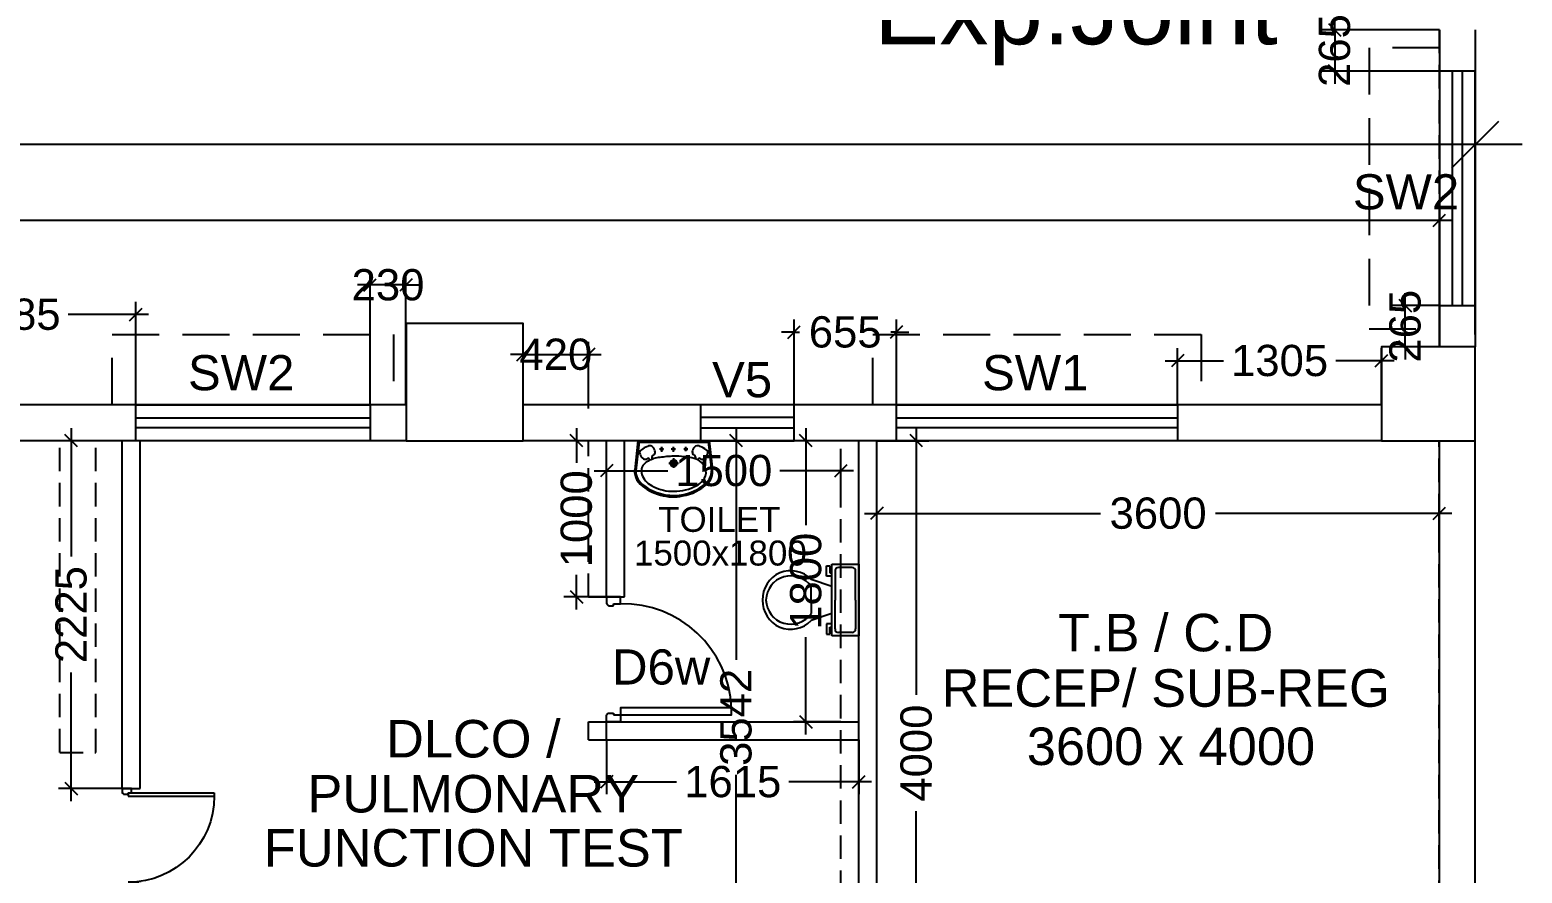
# Model space of a CAD drawing. Extents: x 6345096 to 6738923, y -6490958 to -6305885.
# Drawn here: x 6563708 to 6573260, y -6422412 to -6417014 of the extents above; entities that cross this region are included whole.
import ezdxf
from ezdxf.enums import TextEntityAlignment as Align

# ---------------------------------------------------------------- set-up
doc = ezdxf.new("R2010")
doc.units = 0
doc.header["$LTSCALE"] = 600
doc.header["$MEASUREMENT"] = 0
doc.header["$PDMODE"] = 35
doc.linetypes.add('DASHED', pattern=[0.75, 0.5, -0.25])
doc.linetypes.add('HIDDEN', pattern=[0.375, 0.25, -0.125])
doc.layers.get('0').update_dxf_attribs({"linetype": 'CONTINUOUS'})
doc.layers.get('Defpoints').update_dxf_attribs({"linetype": 'CONTINUOUS'})
for name, color, linetype in [('chajja', 7, 'CONTINUOUS'), ('DIM-TEXT', 8, 'CONTINUOUS'), ('DOOR', 32, 'CONTINUOUS'), ('Exp.Joint', 104, 'CONTINUOUS'), ('HS', 251, 'CONTINUOUS'), ('joinery', 7, 'CONTINUOUS'), ('LA-column', 3, 'CONTINUOUS'), ('REVISIONS', 6, 'CONTINUOUS'), ('Room Dim', 1, 'CONTINUOUS'), ('TEXT', 6, 'CONTINUOUS'), ('Toi-Euip', 8, 'CONTINUOUS'), ('toi-fix', 46, 'CONTINUOUS'), ('Walls', 7, 'CONTINUOUS'), ('WIN', 151, 'CONTINUOUS'), ('Working Dim', 5, 'CONTINUOUS')]:
    doc.layers.add(name, color=color, linetype=linetype)
doc.styles.add('ari', font='arial.ttf')
doc.styles.add('ARIAL', font='arial.ttf')
doc.styles.add('RT', font='romant.shx')
doc.dimstyles.new('int. dim', dxfattribs={"dimtxt": 200, "dimasz": 80, "dimexe": 80, "dimexo": 0, "dimgap": 70, "dimtad": 0, "dimdec": 0, "dimzin": 12, "dimdsep": 46, "dimtxsty": 'ari', "dimblk": 'OBLIQUE', "dimcen": 2, "dimdle": 80, "dimclrd": 256, "dimclre": 256, "dimclrt": 6, "dimadec": 0, "dimazin": 0, "dimtfac": 1, "dimtdec": 0, "dimtix": 1, "dimtmove": 2, "dimatfit": 3, "dimfxl": 1, "dimtolj": 1, "dimtzin": 0, "dimlwd": -1, "dimlwe": -1, "dimarcsym": 0})
doc.dimstyles.new('TEXT', dxfattribs={"dimscale": 0, "dimtxt": 600, "dimasz": 300, "dimexe": 300, "dimexo": 30, "dimgap": 50, "dimtad": 0, "dimdec": 0, "dimzin": 0, "dimdsep": 46, "dimtxsty": 'RT', "dimblk": 'OBLIQUE', "dimcen": 0.09, "dimdle": 300, "dimclrd": 256, "dimclre": 256, "dimclrt": 170, "dimadec": 0, "dimazin": 0, "dimtfac": 1, "dimtdec": 0, "dimtofl": 0, "dimtmove": 2, "dimatfit": 3, "dimfxl": 1, "dimfrac": 2, "dimtolj": 1, "dimtzin": 0, "dimlwd": -1, "dimlwe": -1, "dimarcsym": 0})

# ---------------------------------------------------------------- blocks, each defined once
blk = doc.blocks.new('_Oblique')
at = {"color": 0, "linetype": 'ByBlock', "lineweight": -2}
blk.add_line((-0.5, -0.5), (0.5, 0.5), dxfattribs=at)
blk = doc.blocks.new('*D258')
at = {"layer": 'Defpoints', "color": 0, "linetype": 'Continuous', "transparency": 16777216}
for p in [(6572959.3, -6417748.1), (6531899.4, -6418433.8, -2.1), (6572959.3, -6418963.8, -0.3)]:
    blk.add_point(p, dxfattribs=at)
at = {"layer": 'DIM-TEXT', "transparency": 16777216}
for p, q in [((6531899.4, -6418433.8), (6531899.4, -6417448.1)), ((6572959.3, -6418963.8), (6572959.3, -6417448.1)), ((6531599.4, -6417748.1), (6548138.2, -6417748.1)), ((6573259.3, -6417748.1), (6556720.5, -6417748.1))]:
    blk.add_line(p, q, dxfattribs=at)
at = {"layer": 'DIM-TEXT', "linetype": 'Continuous', "transparency": 16777216, "xscale": 300, "yscale": 300, "zscale": 300, "rotation": 180}
blk.add_blockref('_Oblique', (6531899.4, -6417748.1), dxfattribs=at)
at = {"layer": 'DIM-TEXT', "linetype": 'Continuous', "transparency": 16777216, "xscale": 300, "yscale": 300, "zscale": 300}
blk.add_blockref('_Oblique', (6572959.3, -6417748.1), dxfattribs=at)
at = {"layer": 'DIM-TEXT', "color": 170, "linetype": 'Continuous', "transparency": 16777216, "insert": (6552429.4, -6417748.1), "char_height": 750, "attachment_point": 5, "style": 'ari'}
blk.add_mtext('\\A1;{\\H1.067x;OPD - T.B. / C.D.}', dxfattribs=at)
blk = doc.blocks.new('*D262')
at = {"layer": 'Defpoints', "color": 0, "linetype": 'Continuous', "transparency": 16777216}
for p in [(6572959.5, -6413895.7, 5.8), (6532049.4, -6414394.7, -1), (6572959.5, -6415772.4)]:
    blk.add_point(p, dxfattribs=at)
at = {"layer": 'DIM-TEXT', "transparency": 16777216}
for p, q in [((6572959.5, -6413895.7), (6572959.5, -6416072.4)), ((6532049.4, -6414394.7), (6532049.4, -6416072.4)), ((6531749.4, -6415772.4), (6537340.4, -6415772.4)), ((6573259.5, -6415772.4), (6570917.2, -6415772.4))]:
    blk.add_line(p, q, dxfattribs=at)
at = {"layer": 'DIM-TEXT', "linetype": 'Continuous', "transparency": 16777216, "xscale": 300, "yscale": 300, "zscale": 300, "rotation": 180}
blk.add_blockref('_Oblique', (6532049.4, -6415772.4), dxfattribs=at)
at = {"layer": 'DIM-TEXT', "linetype": 'Continuous', "transparency": 16777216, "xscale": 300, "yscale": 300, "zscale": 300}
blk.add_blockref('_Oblique', (6572959.5, -6415772.4), dxfattribs=at)
at = {"layer": 'DIM-TEXT', "color": 170, "linetype": 'Continuous', "transparency": 16777216, "insert": (6554128.8, -6415995.2), "char_height": 750, "attachment_point": 5, "style": 'ari'}
blk.add_mtext('\\A1;{\\H1.067x;RADIOLOGY (X-RAY,FLUOROSCOPY & ULTRASOUND ROOMS)}', dxfattribs=at)
blk = doc.blocks.new('Z$W@#1841')
at = {"layer": 'DOOR'}
for p, q in [((-268, -167), (-317, -167)), ((-317, -167), (-317, -267)), ((-268, -218), (-268, -167)), ((533, -218), (533, -167)), ((533, -167), (583, -167)), ((583, -167), (583, -267)), ((-317, -267), (-268, -267)), ((-254, -218), (-268, -218)), ((-268, -267), (-268, -265)), ((-254, -254), (-256, -254)), ((-254, -254), (-254, -218)), ((519, -254), (519, -218)), ((519, -218), (533, -218)), ((519, -254), (522, -254)), ((533, -267), (533, -265)), ((583, -267), (533, -267))]:
    blk.add_line(p, q, dxfattribs=at)
blk.add_lwpolyline([(482, 633), (482, -167), (533, -167), (533, 633)], close=True, dxfattribs=at)
at = {"layer": 'DOOR', "color": 145}
blk.add_arc((518, -152), 786, 92.6177, 181.1129, dxfattribs=at)
at = {"layer": 'DOOR'}
for centre, start, end in [((-268, -254), 270, 0), ((533, -254), 180, 270)]:
    blk.add_arc(centre, 11.2, start, end, dxfattribs=at)
blk = doc.blocks.new('A$C70ED7303')
at = {"layer": 'toi-fix', "color": 8}
for p, q in [((0, 0), (229, 0)), ((229, 0), (229, -174.4)), ((-229, 0), (0, 0)), ((-229, -174.4), (-229, 0)), ((-207.2, -43.6), (-207.2, -130.8)), ((0, -21.8), (-185.4, -21.8)), ((0, -21.8), (185.4, -21.8)), ((207.2, -43.6), (207.2, -130.8)), ((229, -174.4), (-229, -174.4)), ((-218.1, -207.2), (-218.1, -185.4)), ((-218.1, -185.4), (-174.4, -185.4)), ((-185.4, -152.6), (0, -152.6)), ((-174.4, -185.4), (-174.4, -174.4)), ((-152.6, -174.4), (-152.6, -207.2)), ((-87.2, -174.4), (-130.8, -305.3)), ((185.4, -152.6), (0, -152.6)), ((87.2, -174.4), (130.8, -305.3)), ((152.6, -174.4), (152.6, -207.2)), ((174.4, -185.4), (174.4, -174.4)), ((218.1, -185.4), (174.4, -185.4)), ((218.1, -207.2), (218.1, -185.4)), ((-152.6, -207.2), (-218.1, -207.2)), ((152.6, -207.2), (218.1, -207.2)), ((0, -305.3), (-87.2, -305.3)), ((0, -305.3), (87.2, -305.3))]:
    blk.add_line(p, q, dxfattribs=at)
for centre, major_axis, start_param, end_param in [((-188.1, -40.9), (13.6, -13.6), 2.214297, 4.068888), ((188.1, -40.9), (13.6, -13.6), 0.643501, 2.498091), ((-188.1, -133.6), (-13.6, -13.6), 5.35589, 7.21048), ((188.1, -133.6), (-13.6, -13.6), 0.643501, 2.498091), ((-6.6, -436.2), (-127.6, -127.6), 4.686239, 7.105146), ((4.7, -435.5), (-112.7, -112.7), 4.541602, 7.039318), ((6.6, -436.2), (55.8, -171.6), -0.351019, 2.067888), ((-4.7, -435.5), (-112.7, -112.7), 0.814663, 3.31238)]:
    blk.add_ellipse(centre, major_axis=major_axis, ratio=1, start_param=start_param, end_param=end_param, dxfattribs=at)
blk = doc.blocks.new('A$C1E9F72C1')
at = {"layer": 'Toi-Euip', "color": 8}
for p, q in [((-228.2, 0), (-249, -186.3)), ((-228.2, 0), (228.2, 0)), ((228.2, 0), (249, -186.3)), ((-220.9, -6.6), (-241.8, -193.1)), ((-212.9, -9.7), (208.6, -9.7)), ((-63.8, -54.9), (-90.3, -54.9)), ((-76, -72.5), (-76, -39.7)), ((11.6, -54.9), (-14.9, -54.9)), ((-0.6, -72.5), (-0.6, -39.7)), ((91.5, -54.9), (65.1, -54.9)), ((79.3, -67.3), (79.3, -39.7)), ((220.8, -6.2), (241.8, -193.1)), ((-29.6, -144.6), (31.2, -144.6)), ((0.9, -174.9), (0.9, -113))]:
    blk.add_line(p, q, dxfattribs=at)
for centre, radius in [((-76, -54.9), 6.49), ((-0.6, -54.9), 6.49), ((79.3, -54.9), 6.49), ((0.9, -144.6), 21.7), ((0.9, -144.6), 15.6), ((0.9, -144.6), 11)]:
    blk.add_circle(centre, radius, dxfattribs=at)
for centre, radius, start, end in [((-208.1, 14.7), 24.9, 216.2215, 258.85487), ((207.9, 16.2), 26, 271.42036, 321.25129), ((-196.3, -76.7), 20.9, 116.80905, 207.50919), ((-160.4, -68.2), 57.4, 198.35041, 235.03309), ((-125, -156.3), 127.2, 109.58641, 129.40175), ((-151.5, -66.7), 34.3, 68.64386, 118.08079), ((-167.5, -75.4), 49.6, 12.80704, 54.9415), ((-114.5, -115.3), 27, 106.38602, 151.72849), ((-150, -73.3), 32.2, 330.07912, 16.03456), ((152.1, -73.3), 32.2, 163.96544, 209.92088), ((169.6, -75.4), 49.6, 125.0585, 167.19296), ((116.6, -115.3), 27, 28.27151, 73.61398), ((153.6, -66.7), 34.3, 61.91921, 111.35614), ((127.1, -156.3), 127.2, 50.59825, 70.41359), ((162.5, -68.2), 57.4, 304.96691, 341.64959), ((198.5, -76.7), 20.9, 332.49081, 63.19095), ((-165.7, -196.5), 84, 173.00409, 196.76082), ((-110.1, -193), 95.5, 167.34537, 194.41456), ((-129.4, -204.5), 80.8, 113.61868, 156.30705), ((-181.8, -101.4), 18, 230.4642, 309.53581), ((-164.3, -121.5), 8.67, 53.89261, 133.95969), ((-76.5, -275.6), 168.3, 94.02807, 120.40977), ((-162.9, -122.5), 8.8, 329.67126, 65.48955), ((-131.5, -107.7), 8.62, 142.69611, 276.84736), ((34.9, -905.9), 807.6, 92.47999, 98.77724), ((-3.2, -837.5), 738.4, 84.45177, 89.75687), ((46.1, -400.7), 299, 76.17326, 85.7679), ((102.1, -220), 110.7, 24.97787, 81.97978), ((134.9, -107.4), 7.45, 281.31974, 41.70163), ((164.3, -121.7), 7.8, 112.06932, 194.84772), ((166.5, -121.5), 8.67, 46.04031, 126.10739), ((183.9, -101.4), 18, 230.46419, 309.5358), ((136.7, -201.5), 71.5, 327.59194, 23.22206), ((149.6, -199.6), 100.3, 311.38312, 7.60576), ((-141.4, -199.1), 106.9, 191.44792, 227.66), ((-163.3, -200.1), 78.8, 174.85979, 213.20886), ((-120.4, -183.5), 124.2, 208.78543, 238.15851), ((-15.6, -66.9), 289.4, 226.88006, 256.31993), ((-82.7, -174.7), 127.1, 199.30539, 242.2025), ((11.5, -60.2), 296.4, 278.97703, 313.61545), ((18.1, -68), 277.7, 292.33265, 313.78267), ((77.5, -165.5), 140.9, 291.68677, 328.13967), ((146.7, -197.7), 95.2, 311.91048, 2.7762), ((-54.2, -135.8), 202, 229.31459, 253.01061), ((-13.2, -73.3), 249.6, 238.9436, 269.48126), ((0.4, -45.6), 305.3, 248.15029, 293.80492), ((-3.9, -83.4), 276.6, 253.14844, 282.86095), ((4.7, -23.5), 300.1, 266.15461, 294.58929)]:
    blk.add_arc(centre, radius, start, end, dxfattribs=at)
blk = doc.blocks.new('Z$W@#1275')
at = {"layer": 'DOOR'}
for p, q in [((73, 1500), (0, 1500)), ((0, 1500), (0, 1467)), ((0, 1467), (2, 1467)), ((11, 1456), (11, 1458)), ((11, 1456), (47, 1456)), ((47, 1467), (736, 1467)), ((47, 1467), (47, 1439)), ((47, 1456), (47, 1467)), ((47, 1467), (73, 1467)), ((47, 1439), (736, 1439)), ((73, 1467), (73, 1500)), ((736, 1467), (736, 1439)), ((0, 33), (2, 33)), ((0, 0), (0, 33)), ((73, 0), (0, 0)), ((11, 44), (11, 42)), ((11, 44), (47, 44)), ((47, 61), (736, 61)), ((47, 33), (47, 61)), ((47, 44), (47, 33)), ((47, 33), (736, 33)), ((47, 33), (73, 33)), ((73, 33), (73, 0)), ((736, 33), (736, 61))]:
    blk.add_line(p, q, dxfattribs=at)
for centre, start, end in [((11, 1467), 180, 270), ((11, 33), 90, 180)]:
    blk.add_arc(centre, 9.13, start, end, dxfattribs=at)
at = {"layer": 'DOOR', "color": 145}
for centre, start, end in [((47, 1439), 270, 0), ((47, 61), 0, 90)]:
    blk.add_arc(centre, 689, start, end, dxfattribs=at)
blk = doc.blocks.new('*D757')
at = {"layer": 'Defpoints', "color": 0, "transparency": 16777216}
for p in [(6572510.8, -6418778.7), (6572729.5, -6418778.7, 5.1), (6572729.5, -6419043.7, 5.1)]:
    blk.add_point(p, dxfattribs=at)
at = {"layer": 'Working Dim', "transparency": 16777216}
for p, q in [((6572510.8, -6418778.7), (6572510.8, -6418698.7)), ((6572729.5, -6418778.7), (6572430.8, -6418778.7)), ((6572510.8, -6419043.7), (6572510.8, -6418778.7)), ((6572729.5, -6419043.7), (6572430.8, -6419043.7)), ((6572510.8, -6419043.7), (6572510.8, -6419123.7))]:
    blk.add_line(p, q, dxfattribs=at)
at = {"layer": 'Working Dim', "transparency": 16777216, "xscale": 80, "yscale": 80, "zscale": 80}
for p, rotation in [((6572510.8, -6418778.7), 270), ((6572510.8, -6419043.7), 90)]:
    blk.add_blockref('_Oblique', p, dxfattribs=dict(at, rotation=rotation))
at = {"layer": 'Working Dim', "color": 6, "transparency": 16777216, "insert": (6572510.8, -6418911.2), "char_height": 200, "attachment_point": 5, "rotation": 90, "style": 'ari'}
blk.add_mtext('\\A1;265', dxfattribs=at)
blk = doc.blocks.new('*D758')
at = {"layer": 'Defpoints', "color": 0, "transparency": 16777216}
for p in [(6572729.5, -6417013.8, 5.1), (6572059.5, -6417278.7), (6572729.5, -6417278.7, 5.1)]:
    blk.add_point(p, dxfattribs=at)
at = {"layer": 'Working Dim', "transparency": 16777216}
for p, q in [((6572059.5, -6417013.8), (6572059.5, -6416933.8)), ((6572729.5, -6417013.8), (6571979.5, -6417013.8)), ((6572059.5, -6417013.8), (6572059.5, -6417278.7)), ((6572729.5, -6417278.7), (6571979.5, -6417278.7)), ((6572059.5, -6417278.7), (6572059.5, -6417358.7))]:
    blk.add_line(p, q, dxfattribs=at)
at = {"layer": 'Working Dim', "transparency": 16777216, "xscale": 80, "yscale": 80, "zscale": 80}
for p, rotation in [((6572059.5, -6417013.8), 270), ((6572059.5, -6417278.7), 90)]:
    blk.add_blockref('_Oblique', p, dxfattribs=dict(at, rotation=rotation))
at = {"layer": 'Working Dim', "color": 6, "transparency": 16777216, "insert": (6572059.5, -6417146.2), "char_height": 200, "attachment_point": 5, "rotation": 90, "style": 'ari'}
blk.add_mtext('\\A1;265', dxfattribs=at)
blk = doc.blocks.new('*D760')
at = {"layer": 'Defpoints', "color": 0, "transparency": 16777216}
for p in [(6572729.4, -6420108.9), (6569129.4, -6420264.5, 1.7), (6572729.4, -6420264.5, 5.1)]:
    blk.add_point(p, dxfattribs=at)
at = {"layer": 'Working Dim', "transparency": 16777216}
for p, q in [((6569129.4, -6420264.5), (6569129.4, -6420028.9)), ((6572729.4, -6420264.5), (6572729.4, -6420028.9)), ((6569049.4, -6420108.9), (6570561.2, -6420108.9)), ((6572809.4, -6420108.9), (6571297.7, -6420108.9))]:
    blk.add_line(p, q, dxfattribs=at)
at = {"layer": 'Working Dim', "transparency": 16777216, "xscale": 80, "yscale": 80, "zscale": 80, "rotation": 180}
blk.add_blockref('_Oblique', (6569129.4, -6420108.9), dxfattribs=at)
at = {"layer": 'Working Dim', "transparency": 16777216, "xscale": 80, "yscale": 80, "zscale": 80}
blk.add_blockref('_Oblique', (6572729.4, -6420108.9), dxfattribs=at)
at = {"layer": 'Working Dim', "color": 6, "transparency": 16777216, "insert": (6570929.4, -6420108.9), "char_height": 200, "attachment_point": 5, "style": 'ari'}
blk.add_mtext('\\A1;3600', dxfattribs=at)
blk = doc.blocks.new('*D761')
at = {"layer": 'Defpoints', "color": 0, "transparency": 16777216}
for p in [(6569129.4, -6419643.7), (6569129.4, -6423644.2, 1.7), (6569381.4, -6423644.2)]:
    blk.add_point(p, dxfattribs=at)
at = {"layer": 'Working Dim', "transparency": 16777216}
for p, q in [((6569381.4, -6419563.7), (6569381.4, -6421271.6)), ((6569129.4, -6419643.7), (6569461.4, -6419643.7)), ((6569381.4, -6423724.2), (6569381.4, -6422016.3)), ((6569129.4, -6423644.2), (6569461.4, -6423644.2))]:
    blk.add_line(p, q, dxfattribs=at)
at = {"layer": 'Working Dim', "transparency": 16777216, "xscale": 80, "yscale": 80, "zscale": 80}
for p, rotation in [((6569381.4, -6419643.7), 90), ((6569381.4, -6423644.2), 270)]:
    blk.add_blockref('_Oblique', p, dxfattribs=dict(at, rotation=rotation))
at = {"layer": 'Working Dim', "color": 6, "transparency": 16777216, "insert": (6569381.4, -6421643.9), "char_height": 200, "attachment_point": 5, "rotation": 90, "style": 'ari'}
blk.add_mtext('\\A1;4000', dxfattribs=at)
blk = doc.blocks.new('*D762')
at = {"layer": 'Defpoints', "color": 0, "transparency": 16777216}
for p in [(6568899.4, -6419836), (6567399.4, -6419926.6, 5.1), (6568899.4, -6419926.6, 1.7)]:
    blk.add_point(p, dxfattribs=at)
at = {"layer": 'Working Dim', "transparency": 16777216}
for p, q in [((6567399.4, -6419926.6), (6567399.4, -6419756)), ((6568899.4, -6419926.6), (6568899.4, -6419756)), ((6567319.4, -6419836), (6567790.5, -6419836)), ((6568979.4, -6419836), (6568508.3, -6419836))]:
    blk.add_line(p, q, dxfattribs=at)
at = {"layer": 'Working Dim', "transparency": 16777216, "xscale": 80, "yscale": 80, "zscale": 80, "rotation": 180}
blk.add_blockref('_Oblique', (6567399.4, -6419836), dxfattribs=at)
at = {"layer": 'Working Dim', "transparency": 16777216, "xscale": 80, "yscale": 80, "zscale": 80}
blk.add_blockref('_Oblique', (6568899.4, -6419836), dxfattribs=at)
at = {"layer": 'Working Dim', "color": 6, "transparency": 16777216, "insert": (6568149.4, -6419836), "char_height": 200, "attachment_point": 5, "style": 'ari'}
blk.add_mtext('\\A1;1500', dxfattribs=at)
blk = doc.blocks.new('*D763')
at = {"layer": 'Defpoints', "color": 0, "transparency": 16777216}
for p in [(6568899.4, -6419643.7, 1.7), (6568674.8, -6421443.7), (6568899.4, -6421443.7, 5.1)]:
    blk.add_point(p, dxfattribs=at)
at = {"layer": 'Working Dim', "transparency": 16777216}
for p, q in [((6568674.8, -6419563.7), (6568674.8, -6420184.8)), ((6568899.4, -6419643.7), (6568594.8, -6419643.7)), ((6568674.8, -6421523.7), (6568674.8, -6420902.6)), ((6568899.4, -6421443.7), (6568594.8, -6421443.7))]:
    blk.add_line(p, q, dxfattribs=at)
at = {"layer": 'Working Dim', "transparency": 16777216, "xscale": 80, "yscale": 80, "zscale": 80}
for p, rotation in [((6568674.8, -6419643.7), 90), ((6568674.8, -6421443.7), 270)]:
    blk.add_blockref('_Oblique', p, dxfattribs=dict(at, rotation=rotation))
at = {"layer": 'Working Dim', "color": 6, "transparency": 16777216, "insert": (6568674.8, -6420543.7), "char_height": 200, "attachment_point": 5, "rotation": 90, "style": 'ari'}
blk.add_mtext('\\A1;1800', dxfattribs=at)
blk = doc.blocks.new('*D764')
at = {"layer": 'Defpoints', "color": 0, "transparency": 16777216}
for p in [(6569254, -6418948.7), (6568599.4, -6419413.7), (6569254, -6419413.7)]:
    blk.add_point(p, dxfattribs=at)
at = {"layer": 'Working Dim', "transparency": 16777216}
for p, q in [((6568599.4, -6419413.7), (6568599.4, -6418868.7)), ((6569254, -6419413.7), (6569254, -6418868.7)), ((6568599.4, -6418948.7), (6568519.4, -6418948.7)), ((6568599.4, -6418948.7), (6568634.5, -6418948.7)), ((6569254, -6418948.7), (6569219, -6418948.7)), ((6569254, -6418948.7), (6569334, -6418948.7))]:
    blk.add_line(p, q, dxfattribs=at)
at = {"layer": 'Working Dim', "transparency": 16777216, "xscale": 80, "yscale": 80, "zscale": 80}
blk.add_blockref('_Oblique', (6568599.4, -6418948.7), dxfattribs=at)
at = {"layer": 'Working Dim', "transparency": 16777216, "xscale": 80, "yscale": 80, "zscale": 80, "rotation": 180}
blk.add_blockref('_Oblique', (6569254, -6418948.7), dxfattribs=at)
at = {"layer": 'Working Dim', "color": 6, "transparency": 16777216, "insert": (6568926.7, -6418948.7), "char_height": 200, "attachment_point": 5, "style": 'ari'}
blk.add_mtext('\\A1;655', dxfattribs=at)
blk = doc.blocks.new('*D765')
at = {"layer": 'Defpoints', "color": 0, "transparency": 16777216}
for p in [(6567284.4, -6419091.7), (6566865.4, -6419413.7), (6567284.4, -6419438.7)]:
    blk.add_point(p, dxfattribs=at)
at = {"layer": 'Working Dim', "transparency": 16777216}
for p, q in [((6566865.4, -6419091.7), (6566785.4, -6419091.7)), ((6566865.4, -6419413.7), (6566865.4, -6419011.7)), ((6566865.4, -6419091.7), (6567284.4, -6419091.7)), ((6567284.4, -6419438.7), (6567284.4, -6419011.7)), ((6567284.4, -6419091.7), (6567364.4, -6419091.7))]:
    blk.add_line(p, q, dxfattribs=at)
at = {"layer": 'Working Dim', "transparency": 16777216, "xscale": 80, "yscale": 80, "zscale": 80}
blk.add_blockref('_Oblique', (6566865.4, -6419091.7), dxfattribs=at)
at = {"layer": 'Working Dim', "transparency": 16777216, "xscale": 80, "yscale": 80, "zscale": 80, "rotation": 180}
blk.add_blockref('_Oblique', (6567284.4, -6419091.7), dxfattribs=at)
at = {"layer": 'Working Dim', "color": 6, "transparency": 16777216, "insert": (6567074.9, -6419091.7), "char_height": 200, "attachment_point": 5, "style": 'ari'}
blk.add_mtext('\\A1;420', dxfattribs=at)
blk = doc.blocks.new('*D1108')
at = {"layer": 'Defpoints', "color": 0, "transparency": 16777216}
for p in [(6572729.5, -6418233.7), (6542039.4, -6419043.7, 2.1), (6572729.5, -6419043.7)]:
    blk.add_point(p, dxfattribs=at)
at = {"layer": 'Working Dim', "transparency": 16777216}
for p, q in [((6541959.4, -6418233.7), (6556938.6, -6418233.7)), ((6542039.4, -6419043.7), (6542039.4, -6418153.7)), ((6572809.5, -6418233.7), (6557830.4, -6418233.7)), ((6572729.5, -6419043.7), (6572729.5, -6418153.7))]:
    blk.add_line(p, q, dxfattribs=at)
at = {"layer": 'Working Dim', "transparency": 16777216, "xscale": 80, "yscale": 80, "zscale": 80, "rotation": 180}
blk.add_blockref('_Oblique', (6542039.4, -6418233.7), dxfattribs=at)
at = {"layer": 'Working Dim', "transparency": 16777216, "xscale": 80, "yscale": 80, "zscale": 80}
blk.add_blockref('_Oblique', (6572729.5, -6418233.7), dxfattribs=at)
at = {"layer": 'Working Dim', "color": 6, "transparency": 16777216, "insert": (6557384.5, -6418233.7), "char_height": 200, "attachment_point": 5, "style": 'ari'}
blk.add_mtext('\\A1;30690', dxfattribs=at)
blk = doc.blocks.new('*D1110')
at = {"layer": 'Defpoints', "color": 0, "transparency": 16777216}
for p in [(6565885.4, -6418646.8), (6565885.4, -6419413.7, 2.1), (6566115.4, -6419413.7, 2.1)]:
    blk.add_point(p, dxfattribs=at)
at = {"layer": 'Working Dim', "transparency": 16777216}
for p, q in [((6565885.4, -6419413.7), (6565885.4, -6418566.8)), ((6566115.4, -6419413.7), (6566115.4, -6418566.8)), ((6565885.4, -6418646.8), (6565805.4, -6418646.8)), ((6566115.4, -6418646.8), (6565885.4, -6418646.8)), ((6566115.4, -6418646.8), (6566195.4, -6418646.8))]:
    blk.add_line(p, q, dxfattribs=at)
at = {"layer": 'Working Dim', "transparency": 16777216, "xscale": 80, "yscale": 80, "zscale": 80}
blk.add_blockref('_Oblique', (6565885.4, -6418646.8), dxfattribs=at)
at = {"layer": 'Working Dim', "transparency": 16777216, "xscale": 80, "yscale": 80, "zscale": 80, "rotation": 180}
blk.add_blockref('_Oblique', (6566115.4, -6418646.8), dxfattribs=at)
at = {"layer": 'Working Dim', "color": 6, "transparency": 16777216, "insert": (6566000.4, -6418646.8), "char_height": 200, "attachment_point": 5, "style": 'ari'}
blk.add_mtext('\\A1;230', dxfattribs=at)
blk = doc.blocks.new('*D1213')
at = {"layer": 'Defpoints', "color": 0, "transparency": 16777216}
for p in [(6564386.4, -6418835.5), (6562801.6, -6419413.7), (6564386.4, -6419413.7, 2.1)]:
    blk.add_point(p, dxfattribs=at)
at = {"layer": 'Working Dim', "transparency": 16777216}
for p, q in [((6562801.6, -6419413.7), (6562801.6, -6418755.5)), ((6564386.4, -6419413.7), (6564386.4, -6418755.5)), ((6562721.6, -6418835.5), (6563234.1, -6418835.5)), ((6564466.4, -6418835.5), (6563954, -6418835.5))]:
    blk.add_line(p, q, dxfattribs=at)
at = {"layer": 'Working Dim', "transparency": 16777216, "xscale": 80, "yscale": 80, "zscale": 80, "rotation": 180}
blk.add_blockref('_Oblique', (6562801.6, -6418835.5), dxfattribs=at)
at = {"layer": 'Working Dim', "transparency": 16777216, "xscale": 80, "yscale": 80, "zscale": 80}
blk.add_blockref('_Oblique', (6564386.4, -6418835.5), dxfattribs=at)
at = {"layer": 'Working Dim', "color": 6, "transparency": 16777216, "insert": (6563594, -6418835.5), "char_height": 200, "attachment_point": 5, "style": 'ari'}
blk.add_mtext('\\A1;1585', dxfattribs=at)
blk = doc.blocks.new('*D1214')
at = {"layer": 'Defpoints', "color": 0, "transparency": 16777216}
for p in [(6572359.4, -6419131.7), (6571054.4, -6419413.7, -4), (6572359.4, -6419413.7)]:
    blk.add_point(p, dxfattribs=at)
at = {"layer": 'Working Dim', "transparency": 16777216}
for p, q in [((6571054.4, -6419413.7), (6571054.4, -6419051.7)), ((6572359.4, -6419413.7), (6572359.4, -6419051.7)), ((6570974.4, -6419131.7), (6571346.9, -6419131.7)), ((6572439.4, -6419131.7), (6572066.9, -6419131.7))]:
    blk.add_line(p, q, dxfattribs=at)
at = {"layer": 'Working Dim', "transparency": 16777216, "xscale": 80, "yscale": 80, "zscale": 80, "rotation": 180}
blk.add_blockref('_Oblique', (6571054.4, -6419131.7), dxfattribs=at)
at = {"layer": 'Working Dim', "transparency": 16777216, "xscale": 80, "yscale": 80, "zscale": 80}
blk.add_blockref('_Oblique', (6572359.4, -6419131.7), dxfattribs=at)
at = {"layer": 'Working Dim', "color": 6, "transparency": 16777216, "insert": (6571706.9, -6419131.7), "char_height": 200, "attachment_point": 5, "style": 'ari'}
blk.add_mtext('\\A1;1305', dxfattribs=at)
blk = doc.blocks.new('*D1797')
at = {"layer": 'Defpoints', "color": 0, "transparency": 16777216}
for p in [(6568285.8, -6419643.7, -10.5), (6568228.3, -6423185.8), (6568285.8, -6423185.8, 1.7)]:
    blk.add_point(p, dxfattribs=at)
at = {"layer": 'REVISIONS', "color": 8, "transparency": 16777216}
for p, q in [((6568228.3, -6419563.7), (6568228.3, -6421047.2)), ((6568285.8, -6419643.7), (6568148.3, -6419643.7)), ((6568228.3, -6423265.8), (6568228.3, -6421782.3)), ((6568285.8, -6423185.8), (6568148.3, -6423185.8))]:
    blk.add_line(p, q, dxfattribs=at)
at = {"layer": 'REVISIONS', "color": 8, "transparency": 16777216, "xscale": 80, "yscale": 80, "zscale": 80}
for p, rotation in [((6568228.3, -6419643.7), 90), ((6568228.3, -6423185.8), 270)]:
    blk.add_blockref('_Oblique', p, dxfattribs=dict(at, rotation=rotation))
at = {"layer": 'REVISIONS', "color": 6, "transparency": 16777216, "insert": (6568228.3, -6421414.7), "char_height": 200, "attachment_point": 5, "rotation": 90, "style": 'ari'}
blk.add_mtext('\\A1;3542', dxfattribs=at)
blk = doc.blocks.new('*D2054')
at = {"layer": 'Defpoints', "color": 0, "transparency": 16777216}
for p in [(6564299.4, -6419643.7, 1.7), (6563972.3, -6421870.8), (6564299.4, -6421870.8, 3.4)]:
    blk.add_point(p, dxfattribs=at)
at = {"layer": 'Working Dim', "transparency": 16777216}
for p, q in [((6563972.3, -6419563.7), (6563972.3, -6420386.2)), ((6564299.4, -6419643.7), (6563892.3, -6419643.7)), ((6563972.3, -6421950.8), (6563972.3, -6421128.3)), ((6564299.4, -6421870.8), (6563892.3, -6421870.8))]:
    blk.add_line(p, q, dxfattribs=at)
at = {"layer": 'Working Dim', "transparency": 16777216, "xscale": 80, "yscale": 80, "zscale": 80}
for p, rotation in [((6563972.3, -6419643.7), 90), ((6563972.3, -6421870.8), 270)]:
    blk.add_blockref('_Oblique', p, dxfattribs=dict(at, rotation=rotation))
at = {"layer": 'Working Dim', "color": 6, "transparency": 16777216, "insert": (6563972.3, -6420757.2), "char_height": 200, "attachment_point": 5, "rotation": 90, "style": 'ari'}
blk.add_mtext('\\A1;2225', dxfattribs=at)
blk = doc.blocks.new('A$C2CD672AE')
at = {"layer": 'Walls', "color": 8, "linetype": 'HIDDEN'}
for p, q in [((42410.1, 39410.2), (42410.1, 37380.2)), ((42640.1, 39410.2), (42640.1, 37380.2)), ((35796.1, 37010.2), (30452.1, 37010.2)), ((42040.1, 37010.2), (36546.1, 37010.2)), ((35796.1, 36780.2), (30452.1, 36780.2)), ((42040.1, 36780.2), (36546.1, 36780.2)), ((36965, 35780.2), (36965, 36780.2)), ((37080, 35780.2), (37080, 36780.2)), ((38580.1, 32977.7), (38580.1, 36780.2)), ((38810.1, 32747.7), (38810.1, 36780.2)), ((36965, 35780.2), (37080, 35780.2)), ((36965, 34865.2), (36965, 34980.2)), ((36965, 34980.2), (38580.1, 34980.2)), ((36965, 34865.2), (38580.1, 34865.2)), ((33580.1, 34784.7), (33810.1, 34784.7))]:
    blk.add_line(p, q, dxfattribs=at)
at = {"layer": 'Walls', "color": 8, "linetype": 'HIDDEN', "extrusion": (0.000145144, -2.25336e-17, 1)}
for p, q in [((33580.1, 34784.7), (33580.1, 36780.2)), ((33810.1, 34784.7), (33810.1, 36780.2)), ((42410.1, 30215.2), (42410.1, 36780.2)), ((42640.1, 30215.2), (42640.1, 36780.2))]:
    blk.add_line(p, q, dxfattribs=at)
blk = doc.blocks.new('*D2403')
at = {"layer": 'Defpoints', "color": 0, "transparency": 16777216}
for p in [(6567399.4, -6419643.7), (6567206.5, -6420643.7), (6567399.4, -6420643.7)]:
    blk.add_point(p, dxfattribs=at)
at = {"layer": 'Working Dim', "transparency": 16777216}
for p, q in [((6567206.5, -6419563.7), (6567206.5, -6419784.8)), ((6567399.4, -6419643.7), (6567126.5, -6419643.7)), ((6567206.5, -6420723.7), (6567206.5, -6420502.6)), ((6567399.4, -6420643.7), (6567126.5, -6420643.7))]:
    blk.add_line(p, q, dxfattribs=at)
at = {"layer": 'Working Dim', "transparency": 16777216, "xscale": 80, "yscale": 80, "zscale": 80}
for p, rotation in [((6567206.5, -6419643.7), 90), ((6567206.5, -6420643.7), 270)]:
    blk.add_blockref('_Oblique', p, dxfattribs=dict(at, rotation=rotation))
at = {"layer": 'Working Dim', "color": 6, "transparency": 16777216, "insert": (6567206.5, -6420143.7), "char_height": 200, "attachment_point": 5, "rotation": 90, "style": 'ari'}
blk.add_mtext('\\A1;1000', dxfattribs=at)
blk = doc.blocks.new('*D2404')
at = {"layer": 'Defpoints', "color": 0, "transparency": 16777216}
for p in [(6567399.4, -6421558.7), (6569014.4, -6421558.7), (6569014.4, -6421827.5)]:
    blk.add_point(p, dxfattribs=at)
at = {"layer": 'Working Dim', "transparency": 16777216}
for p, q in [((6567399.4, -6421558.7), (6567399.4, -6421907.5)), ((6569014.4, -6421558.7), (6569014.4, -6421907.5)), ((6567319.4, -6421827.5), (6567847, -6421827.5)), ((6569094.4, -6421827.5), (6568566.9, -6421827.5))]:
    blk.add_line(p, q, dxfattribs=at)
at = {"layer": 'Working Dim', "transparency": 16777216, "xscale": 80, "yscale": 80, "zscale": 80, "rotation": 180}
blk.add_blockref('_Oblique', (6567399.4, -6421827.5), dxfattribs=at)
at = {"layer": 'Working Dim', "transparency": 16777216, "xscale": 80, "yscale": 80, "zscale": 80}
blk.add_blockref('_Oblique', (6569014.4, -6421827.5), dxfattribs=at)
at = {"layer": 'Working Dim', "color": 6, "transparency": 16777216, "insert": (6568206.9, -6421827.5), "char_height": 200, "attachment_point": 5, "style": 'ari'}
blk.add_mtext('\\A1;1615', dxfattribs=at)

msp = doc.modelspace()

# ---------------------------------------------------------------- linework, layer by layer
at = {"layer": 'chajja', "color": 7, "linetype": 'DASHED'}
for points, elevation in [([(6572729.526, -6417128.722), (6572279.526, -6417128.722), (6572279.527, -6418928.722), (6572729.527, -6418928.722)], 6.171), ([(6564235.438, -6419413.771), (6564235.438, -6418963.771), (6566035.438, -6418963.772), (6566035.438, -6419413.772)], 2.092), ([(6569104.368, -6419413.696), (6569104.369, -6418963.696), (6571204.369, -6418963.697), (6571204.368, -6419413.697)], -4.01)]:
    msp.add_lwpolyline(points, dxfattribs=dict(at, elevation=elevation))
at = {"layer": 'LA-column', "color": 2, "elevation": 5.131}
for points in [[(6566115.528, -6419643.706), (6566865.528, -6419643.706), (6566865.528, -6418893.706), (6566115.528, -6418893.706)], [(6566115.528, -6419643.706), (6566865.528, -6419643.706), (6566865.528, -6418893.706), (6566115.528, -6418893.706)], [(6572359.528, -6419643.706), (6572959.528, -6419643.706), (6572959.528, -6419043.706), (6572359.528, -6419043.706)]]:
    msp.add_lwpolyline(points, close=True, dxfattribs=at)
at = {"layer": 'REVISIONS', "extrusion": (0.000145144, -2.25336e-17, 1)}
msp.add_line((6564299.437, -6421870.76, 3.441), (6564299.442, -6419643.71, 1.721), dxfattribs=at)
at = {"layer": 'REVISIONS', "extrusion": (-0.000145144, -2.25159e-17, 1)}
msp.add_line((6564414.437, -6421870.76, 3.441), (6564414.441, -6419643.71, 1.721), dxfattribs=at)
at = {"layer": 'REVISIONS'}
msp.add_line((6564299.437, -6421870.76, 3.441), (6564414.437, -6421870.76, 3.441), dxfattribs=at)
at = {"layer": 'Walls', "linetype": 'Continuous'}
for p, q in [((6572729.527, -6417013.752), (6572729.527, -6419043.692)), ((6572959.527, -6417013.752), (6572959.527, -6419043.692)), ((6566115.438, -6419413.726), (6560771.437, -6419413.726)), ((6572359.438, -6419413.692), (6566865.438, -6419413.692)), ((6566115.438, -6419643.726), (6560771.437, -6419643.726)), ((6572359.438, -6419643.692), (6566865.438, -6419643.692)), ((6567399.414, -6420643.71), (6567399.414, -6419643.71)), ((6567514.414, -6420643.71), (6567514.414, -6419643.71)), ((6569014.438, -6426843.752, 1.721), (6569014.438, -6419643.692)), ((6569129.438, -6423676.193), (6569129.438, -6419643.692)), ((6567399.414, -6420643.71), (6567514.414, -6420643.71)), ((6567399.414, -6421558.71), (6567399.414, -6421443.71)), ((6567399.414, -6421443.71), (6569014.438, -6421443.71)), ((6567399.414, -6421558.71), (6569014.438, -6421558.71))]:
    msp.add_line(p, q, dxfattribs=at)
at = {"layer": 'Walls', "linetype": 'Continuous', "extrusion": (0.000145144, -2.25336e-17, 1)}
for p, q in [((6572729.438, -6426208.738), (6572729.438, -6419643.692)), ((6572959.438, -6426208.738), (6572959.438, -6419643.692))]:
    msp.add_line(p, q, dxfattribs=at)
at = {"layer": 'WIN', "linetype": 'Continuous'}
msp.add_line((6572876.743, -6418778.722, 6.171), (6572876.743, -6417278.722, 6.171), dxfattribs=at)
for points, elevation in [([(6572729.527, -6417278.722), (6572729.527, -6418778.722), (6572959.527, -6418778.722), (6572959.527, -6417278.722)], 5.131), ([(6564385.438, -6419413.772), (6565885.438, -6419413.772), (6565885.438, -6419643.772), (6564385.438, -6419643.772)], 2.092), ([(6568599.438, -6419413.692), (6567999.438, -6419413.692), (6567999.438, -6419643.692), (6568599.438, -6419643.692)], 1.721), ([(6569254.368, -6419413.697), (6571054.368, -6419413.697), (6571054.368, -6419643.697), (6569254.368, -6419643.697)], -4.01), ([(6564385.438, -6419496.555), (6565885.438, -6419496.555), (6565885.438, -6419560.989), (6564385.438, -6419560.989)], 2.092), ([(6568599.438, -6419495.033), (6567999.438, -6419495.033), (6567999.438, -6419562.351), (6568599.438, -6419562.351)], 1.721), ([(6569254.368, -6419496.48), (6571054.368, -6419496.48), (6571054.368, -6419560.913), (6569254.368, -6419560.913)], -4.01)]:
    msp.add_lwpolyline(points, close=True, dxfattribs=dict(at, elevation=elevation))
at = {"layer": 'WIN', "linetype": 'Continuous', "elevation": 6.171}
msp.add_lwpolyline([(6572812.31, -6417278.722), (6572812.31, -6418778.722)], dxfattribs=at)

# ---------------------------------------------------------------- block references
at = {"layer": 'DOOR', "linetype": 'Continuous', "xscale": 0.8887360580265522, "yscale": 0.8887360580265522, "zscale": 0.8887360580265522, "rotation": 270}
msp.add_blockref('Z$W@#1841', (6567637.07, -6420925.829, 2.39), dxfattribs=at)
at = {"layer": 'DOOR', "xscale": -0.8000117540359497, "yscale": 0.8000117540359497, "zscale": 0.8000117540359497, "rotation": 180}
msp.add_blockref('Z$W@#1275', (6564299.437, -6421870.76, 3.441), dxfattribs=at)
at = {"layer": 'HS'}
msp.add_blockref('A$C2CD672AE', (6530319.294, -6456423.902, 8.17), dxfattribs=at)
at = {"layer": 'Toi-Euip', "color": 31}
msp.add_blockref('A$C1E9F72C1', (6567828.144, -6419643.71, 2.39), dxfattribs=at)
at = {"layer": 'toi-fix', "linetype": 'Continuous', "rotation": 270}
msp.add_blockref('A$C70ED7303', (6569014.414, -6420663.692, 2.39), dxfattribs=at)

# ---------------------------------------------------------------- texts
at = {"layer": 'Exp.Joint', "color": 7, "style": 'ARIAL'}
msp.add_text('Exp.Joint', height=450, dxfattribs=at).set_placement((6570402.657, -6417106.214, 18.971), align=Align.CENTER)
at = {"layer": 'joinery', "style": 'ari'}
for s, p in [('SW2', (6572516.34, -6418163.197, 6.162)), ('SW2', (6565060.557, -6419320.881, 2.092)), ('SW1', (6570143.19, -6419320.83, -4.01)), ('V5', (6568266.781, -6419365.627, 1.721))]:
    msp.add_text(s, height=225, dxfattribs=at).set_placement(p, align=Align.CENTER)
msp.add_text('D6w', height=225, dxfattribs=at).set_placement((6567434.614, -6421204.771, 2.39))
at = {"layer": 'REVISIONS', "style": 'ARIAL'}
for s, p in [('DLCO /', (6566546.216, -6421671.716, 2.44)), ('PULMONARY', (6566546.216, -6422023.795, 2.44)), ('FUNCTION TEST', (6566546.216, -6422369.96, 2.44))]:
    msp.add_text(s, height=240, dxfattribs=at).set_placement(p, align=Align.CENTER)
at = {"layer": 'Room Dim', "style": 'ARIAL'}
for s, height, p in [('1500x1800', 160, (6568127.496, -6420443.056, 2.39)), ('3600 x 4000', 240, (6571011.689, -6421719.997, 1.721))]:
    msp.add_text(s, height=height, dxfattribs=at).set_placement(p, align=Align.CENTER)
at = {"layer": 'TEXT', "color": 7, "style": 'ARIAL'}
for s, height, p in [('TOILET', 160, (6568120.62, -6420227.463, 2.39)), ('T.B / C.D', 240, (6570978.01, -6420992.235, 1.721)), ('RECEP/ SUB-REG', 240, (6570978.01, -6421347.113, 1.721))]:
    msp.add_text(s, height=height, dxfattribs=at).set_placement(p, align=Align.CENTER)

# ---------------------------------------------------------------- dimensions: what is measured, and where the dimension line sits
at = {"layer": 'DIM-TEXT', "linetype": 'Continuous'}
dim = msp.add_linear_dim(base=(6572959.527, -6415772.438, 1.031), p1=(6532049.389, -6414394.742), p2=(6572959.527, -6413895.727, 6.851), angle=180, text='{\\H1.067x;RADIOLOGY (X-RAY,FLUOROSCOPY & ULTRASOUND ROOMS)}', dimstyle='TEXT', override={"dimscale": 1, "dimtxt": 750, "dimexo": 0, "dimtxsty": 'ari'}, dxfattribs=at)
dim.commit()
dim.dimension.update_dxf_attribs({"geometry": '*D262', "text_midpoint": (6554128.813, -6415995.243, 1.031), "dimtype": 160})
dim = msp.add_linear_dim(base=(6572959.349, -6417748.105, 2.092), p1=(6531899.389, -6418433.761), p2=(6572959.349, -6418963.755, 1.743), text='{\\H1.067x;OPD - T.B. / C.D.}', dimstyle='TEXT', override={"dimscale": 1, "dimtxt": 750, "dimexo": 0, "dimtxsty": 'ari'}, dxfattribs=at)
dim.commit()
dim.dimension.update_dxf_attribs({"geometry": '*D258', "text_midpoint": (6552429.369, -6417748.105, 2.092)})
at = {"layer": 'REVISIONS', "color": 8}
dim = msp.add_linear_dim(base=(6568228.344, -6423185.76), p1=(6568285.837, -6419643.71, -10.453), p2=(6568285.837, -6423185.76, 1.721), angle=270, dimstyle='int. dim', override={"dimtxt": 200, "dimclrd": 8, "dimclre": 8, "dimarcsym": 1}, dxfattribs=at)
dim.commit()
dim.dimension.update_dxf_attribs({"geometry": '*D1797', "text_midpoint": (6568228.344, -6421414.735)})
at = {"layer": 'Working Dim', "color": 6}
for p1, p2, distance, picture, middle in [((6572729.527, -6417013.752, 5.131), (6572729.527, -6417278.722, 5.131), -670.057, '*D758', (6572059.47, -6417146.237)), ((6572729.527, -6419043.692, 5.131), (6572729.527, -6418778.722, 5.131), 218.69, '*D757', (6572510.837, -6418911.207))]:
    dim = msp.add_aligned_dim(p1=p1, p2=p2, distance=distance, dimstyle='int. dim', override={"dimtxt": 200, "dimarcsym": 1}, dxfattribs=at)
    dim.commit()
    dim.dimension.update_dxf_attribs({"geometry": picture, "text_midpoint": middle})
for base, p1, p2, picture, middle in [((6572729.527, -6418233.724), (6542039.437, -6419043.739, 2.092), (6572729.527, -6419043.692), '*D1108', (6557384.482, -6418233.724)), ((6565885.438, -6418646.816), (6566115.438, -6419413.726, 2.092), (6565885.438, -6419413.726, 2.092), '*D1110', (6566000.438, -6418646.816)), ((6564386.438, -6418835.469), (6562801.612, -6419413.726), (6564386.438, -6419413.726, 2.092), '*D1213', (6563594.025, -6418835.469)), ((6569253.995, -6418948.723), (6568599.438, -6419413.692), (6569253.995, -6419413.692), '*D764', (6568926.716, -6418948.723)), ((6572359.438, -6419131.68), (6571054.368, -6419413.692, -4.01), (6572359.438, -6419413.692), '*D1214', (6571706.903, -6419131.68)), ((6568899.438, -6419835.971), (6567399.414, -6419926.588, 5.131), (6568899.438, -6419926.588, 1.721), '*D762', (6568149.426, -6419835.971)), ((6572729.438, -6420108.948), (6569129.438, -6420264.485, 1.721), (6572729.438, -6420264.486, 5.131), '*D760', (6570929.438, -6420108.948))]:
    dim = msp.add_linear_dim(base=base, p1=p1, p2=p2, dimstyle='int. dim', override={"dimtxt": 200, "dimarcsym": 1}, dxfattribs=at)
    dim.commit()
    dim.dimension.update_dxf_attribs({"geometry": picture, "text_midpoint": middle})
dim = msp.add_linear_dim(base=(6567284.414, -6419091.727), p1=(6566865.438, -6419413.692), p2=(6567284.414, -6419438.729), text='420', dimstyle='int. dim', override={"dimtxt": 200, "dimarcsym": 1}, dxfattribs=at)
dim.commit()
dim.dimension.update_dxf_attribs({"geometry": '*D765', "text_midpoint": (6567074.926, -6419091.727)})
dim = msp.add_linear_dim(base=(6563972.307, -6421870.76), p1=(6564299.442, -6419643.726, 1.721), p2=(6564299.437, -6421870.76, 3.441), angle=90, text='2225', dimstyle='int. dim', override={"dimtxt": 200, "dimarcsym": 1}, dxfattribs=at)
dim.commit()
dim.dimension.update_dxf_attribs({"geometry": '*D2054', "text_midpoint": (6563972.307, -6420757.243)})
at = {"layer": 'Working Dim'}
dim = msp.add_linear_dim(base=(6567206.529, -6420643.71), p1=(6567399.414, -6419643.71), p2=(6567399.414, -6420643.71), angle=90, dimstyle='int. dim', dxfattribs=at)
dim.commit()
dim.dimension.update_dxf_attribs({"geometry": '*D2403', "text_midpoint": (6567206.529, -6420143.71)})
at = {"layer": 'Working Dim', "color": 6}
for base, p1, p2, picture, middle in [((6568674.826, -6421443.71), (6568899.438, -6419643.692, 1.721), (6568899.438, -6421443.71, 5.131), '*D763', (6568674.826, -6420543.701)), ((6569381.352, -6423644.185), (6569129.438, -6419643.692), (6569129.438, -6423644.185, 1.721), '*D761', (6569381.352, -6421643.938))]:
    dim = msp.add_linear_dim(base=base, p1=p1, p2=p2, angle=90, dimstyle='int. dim', override={"dimtxt": 200, "dimarcsym": 1}, dxfattribs=at)
    dim.commit()
    dim.dimension.update_dxf_attribs({"geometry": picture, "text_midpoint": middle})
at = {"layer": 'Working Dim'}
dim = msp.add_linear_dim(base=(6569014.438, -6421827.526), p1=(6567399.414, -6421558.71), p2=(6569014.438, -6421558.71), dimstyle='int. dim', dxfattribs=at)
dim.commit()
dim.dimension.update_dxf_attribs({"geometry": '*D2404', "text_midpoint": (6568206.926, -6421827.526)})

doc.saveas('drawing.dxf')
